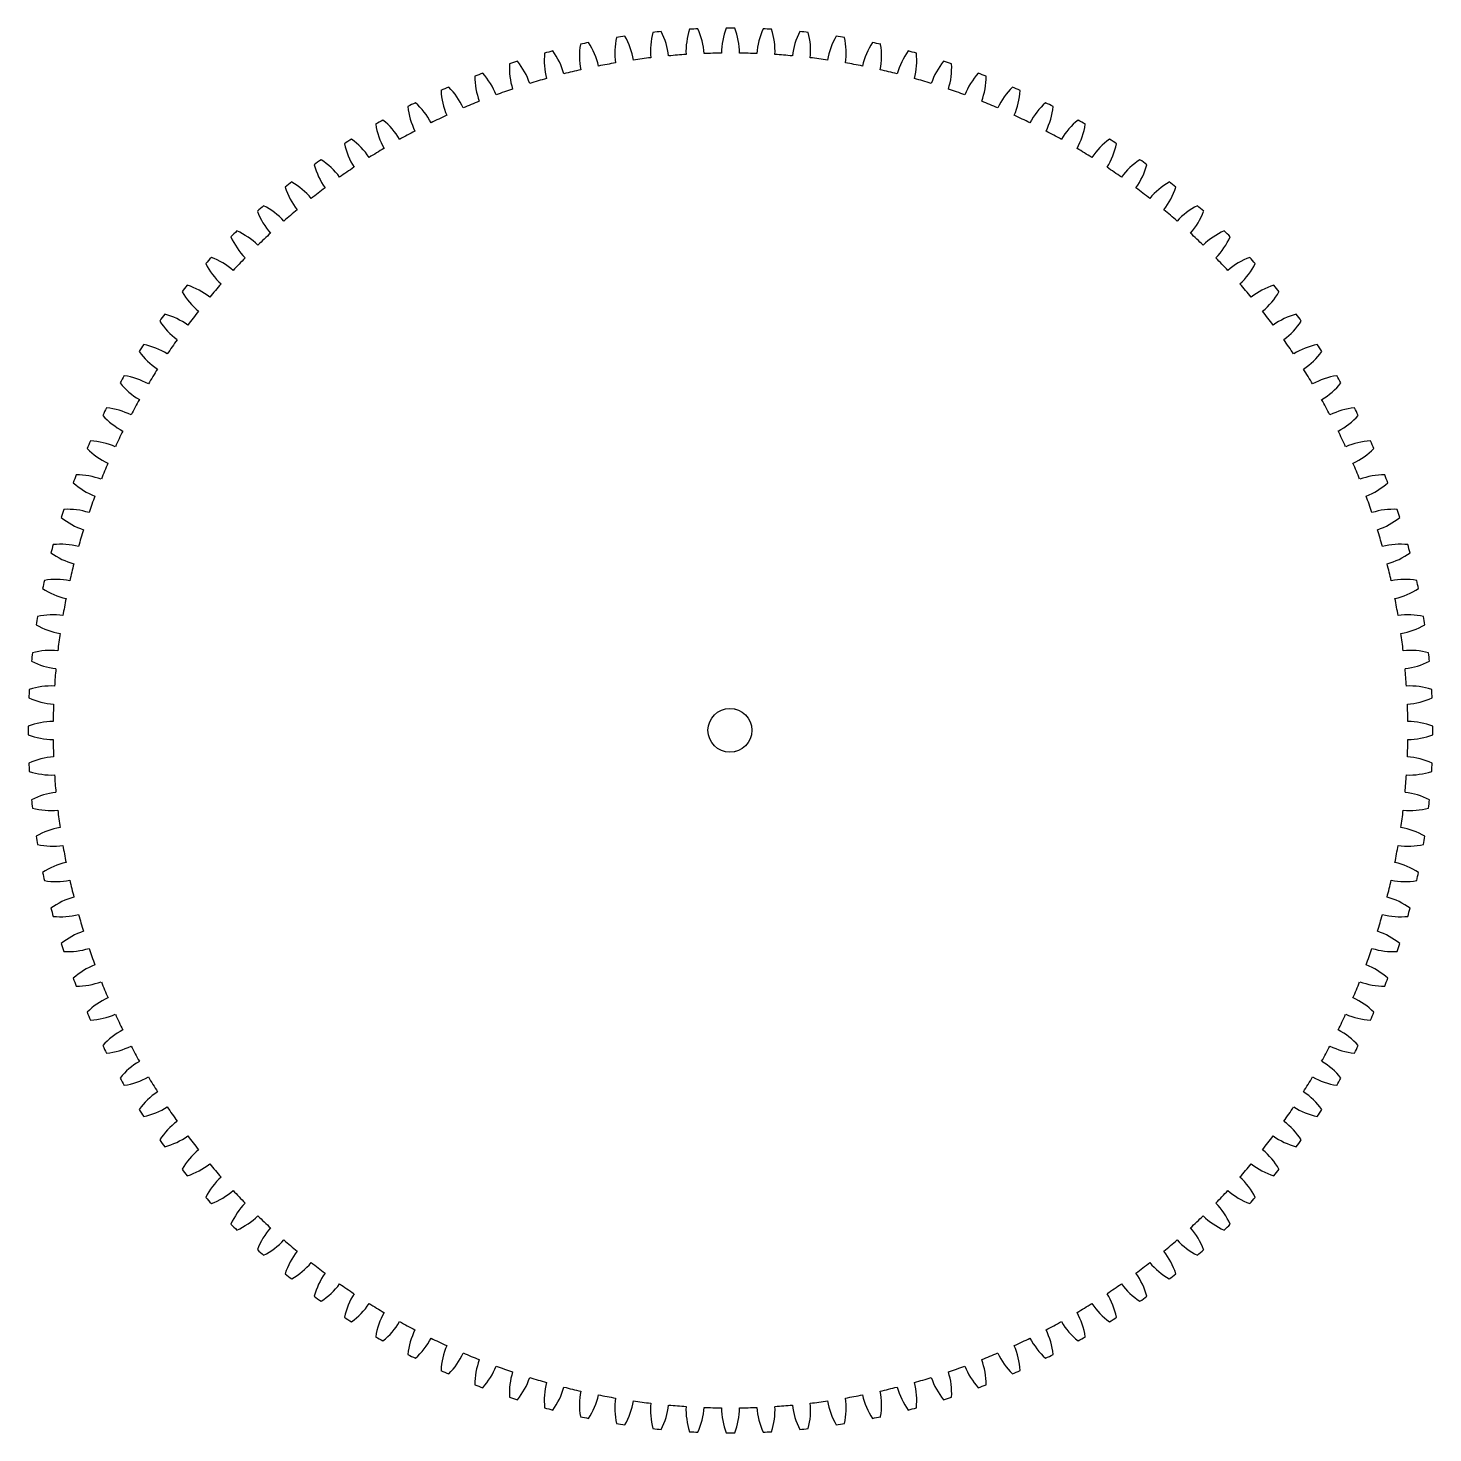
# Model space of a CAD drawing. Header units: millimetres. Extents: x 390 to 695, y 146 to 451.
import ezdxf

# ---------------------------------------------------------------- set-up
doc = ezdxf.new("R2010")
doc.units = ezdxf.units.MM

# ---------------------------------------------------------------- blocks, each defined once
blk = doc.blocks.new('*U10')
for centre, radius, start, end in [((-2.9, -13.59), 15.55, 68.8434, 89.3154), ((-149.78, 0), 152.5, 359.656, 0.344), ((-2.9, 13.59), 15.55, 270.6846, 291.1566)]:
    blk.add_arc(centre, radius, start, end)
blk = doc.blocks.new('*U11')
at = {"color": 0, "linetype": 'ByBlock', "lineweight": -2, "transparency": 16777216}
for p, rotation in [((-31.14, 146.51), 101.9999999999955), ((-23.43, 147.94), 98.99999999999554), ((-15.66, 148.96), 95.99999999999585), ((-7.84, 149.58), 92.99999999999618), ((0, 149.78), 89.99999999999623), ((7.84, 149.58), 86.99999999999633), ((15.66, 148.96), 83.99999999999663), ((23.43, 147.94), 80.99999999999685), ((31.14, 146.51), 77.99999999999692), ((-38.77, 144.68), 104.9999999999954), ((38.77, 144.68), 74.99999999999712), ((-46.29, 142.45), 107.9999999999953), ((46.29, 142.45), 71.9999999999972), ((-53.68, 139.84), 110.9999999999952), ((53.68, 139.84), 68.99999999999739), ((-60.92, 136.84), 113.9999999999952), ((60.92, 136.84), 65.99999999999758), ((-68, 133.46), 116.999999999995), ((68, 133.46), 62.99999999999766), ((-74.89, 129.72), 119.9999999999946), ((74.89, 129.72), 59.99999999999774), ((-81.58, 125.62), 122.9999999999944), ((81.58, 125.62), 56.99999999999769), ((-88.04, 121.18), 125.9999999999945), ((88.04, 121.18), 53.99999999999776), ((-94.26, 116.4), 128.9999999999944), ((94.26, 116.4), 50.99999999999784), ((-100.23, 111.31), 131.9999999999942), ((100.23, 111.31), 47.99999999999793), ((-105.91, 105.91), 134.9999999999941), ((105.91, 105.91), 44.99999999999799), ((-111.31, 100.23), 137.9999999999941), ((111.31, 100.23), 41.99999999999807), ((-116.4, 94.26), 140.999999999994), ((116.4, 94.26), 38.99999999999826), ((-121.18, 88.04), 143.9999999999939), ((121.18, 88.04), 35.99999999999845), ((-125.62, 81.58), 146.9999999999938), ((125.62, 81.58), 32.99999999999853), ((-129.72, 74.89), 149.9999999999937), ((129.72, 74.89), 29.99999999999862), ((-133.46, 68), 152.9999999999936), ((133.46, 68), 26.99999999999868), ((-136.84, 60.92), 155.9999999999937), ((136.84, 60.92), 23.99999999999876), ((-139.84, 53.68), 158.9999999999937), ((139.84, 53.68), 20.99999999999883), ((-142.45, 46.29), 161.9999999999937), ((142.45, 46.29), 17.99999999999902), ((-144.68, 38.77), 164.9999999999936), ((144.68, 38.77), 14.99999999999921), ((-146.51, 31.14), 167.9999999999934), ((146.51, 31.14), 11.99999999999928), ((-147.94, 23.43), 170.9999999999931), ((147.94, 23.43), 8.999999999999334), ((-148.96, 15.66), 173.9999999999927), ((148.96, 15.66), 5.99999999999954), ((-149.58, 7.84), 176.9999999999926), ((149.58, 7.84), 2.999999999999923), ((-149.78, 0), 180), ((-149.58, -7.84), 182.9999999999923), ((149.58, -7.84), 356.9999999999849), ((-148.96, -15.66), 185.9999999999919), ((148.96, -15.66), 353.9999999999852), ((-147.94, -23.43), 188.9999999999916), ((147.94, -23.43), 350.9999999999854), ((-146.51, -31.14), 191.9999999999915), ((146.51, -31.14), 347.9999999999855), ((-144.68, -38.77), 194.9999999999913), ((144.68, -38.77), 344.9999999999858), ((-142.45, -46.29), 197.9999999999912), ((142.45, -46.29), 341.999999999986), ((-139.84, -53.68), 200.9999999999912), ((139.84, -53.68), 338.9999999999862), ((-136.84, -60.92), 203.9999999999911), ((136.84, -60.92), 335.9999999999862), ((-133.46, -68), 206.999999999991), ((133.46, -68), 332.9999999999865), ((-129.72, -74.89), 209.9999999999909), ((129.72, -74.89), 329.9999999999869), ((-125.62, -81.58), 212.9999999999909), ((125.62, -81.58), 326.9999999999869), ((-121.18, -88.04), 215.9999999999909), ((121.18, -88.04), 323.9999999999868), ((-116.4, -94.26), 218.9999999999908), ((116.4, -94.26), 320.9999999999869), ((-111.31, -100.23), 221.9999999999907), ((111.31, -100.23), 317.999999999987), ((-105.91, -105.91), 224.9999999999906), ((105.91, -105.91), 314.999999999987), ((-100.23, -111.31), 227.9999999999905), ((100.23, -111.31), 311.9999999999872), ((-94.26, -116.4), 230.9999999999902), ((94.26, -116.4), 308.9999999999872), ((-88.04, -121.18), 233.9999999999899), ((88.04, -121.18), 305.999999999987), ((-81.58, -125.62), 236.9999999999898), ((81.58, -125.62), 302.999999999987), ((-74.89, -129.72), 239.9999999999897), ((74.89, -129.72), 299.9999999999871), ((-68, -133.46), 242.9999999999894), ((68, -133.46), 296.9999999999871), ((-60.92, -136.84), 245.9999999999891), ((60.92, -136.84), 293.9999999999872), ((-53.68, -139.84), 248.999999999989), ((53.68, -139.84), 290.9999999999873), ((-46.29, -142.45), 251.9999999999888), ((46.29, -142.45), 287.9999999999875), ((-38.77, -144.68), 254.9999999999887), ((38.77, -144.68), 284.9999999999877), ((-31.14, -146.51), 257.9999999999886), ((-23.43, -147.94), 260.9999999999886), ((-15.66, -148.96), 263.9999999999882), ((15.66, -148.96), 275.9999999999878), ((23.43, -147.94), 278.9999999999877), ((31.14, -146.51), 281.9999999999878), ((-7.84, -149.58), 266.9999999999881), ((0, -149.78), 269.9999999999879), ((7.84, -149.58), 272.9999999999879)]:
    blk.add_blockref('*U10', p, dxfattribs=dict(at, rotation=rotation))
blk.add_blockref('*U10', (149.78, 0), dxfattribs=at)
blk = doc.blocks.new('*U7')
blk.add_arc((89.53, -116.68), 147.08, 126.7646, 128.2354)
blk = doc.blocks.new('*U9')
at = {"color": 0, "linetype": 'ByBlock', "lineweight": -2, "transparency": 16777216}
for p, rotation in [((147.36, 197.31), 326.9999999999931), ((155.05, 197.71), 323.9999999999933), ((162.75, 197.71), 320.9999999999933), ((170.44, 197.31), 317.9999999999935), ((178.09, 196.51), 314.9999999999935), ((124.56, 193.7), 335.999999999993), ((132.09, 195.3), 332.999999999993), ((139.7, 196.51), 329.9999999999931), ((185.7, 195.3), 311.9999999999935), ((193.23, 193.7), 308.9999999999935), ((117.13, 191.71), 338.9999999999928), ((200.67, 191.71), 305.9999999999936), ((109.8, 189.33), 341.9999999999927), ((207.99, 189.33), 302.9999999999936), ((102.61, 186.57), 344.9999999999927), ((215.18, 186.57), 299.9999999999937), ((95.58, 183.44), 347.9999999999924), ((222.21, 183.44), 296.9999999999938), ((88.72, 179.94), 350.9999999999922), ((229.07, 179.94), 293.9999999999938), ((82.05, 176.09), 353.9999999999923), ((235.74, 176.09), 290.9999999999938), ((75.59, 171.9), 356.999999999992), ((242.2, 171.9), 287.9999999999939), ((248.43, 167.37), 284.999999999994), ((63.38, 162.53), 2.999999999999923), ((254.41, 162.53), 281.999999999994), ((57.66, 157.37), 5.999999999999783), ((260.13, 157.37), 278.999999999994), ((52.22, 151.93), 8.99999999999974), ((265.58, 151.93), 275.999999999994), ((47.06, 146.21), 11.99999999999971), ((270.73, 146.21), 272.999999999994), ((42.22, 140.22), 14.99999999999972), ((275.58, 140.22), 269.999999999994), ((37.69, 133.99), 17.99999999999968), ((280.1, 133.99), 266.9999999999941), ((33.5, 127.54), 20.99999999999961), ((284.29, 127.54), 263.9999999999942), ((29.65, 120.87), 23.99999999999952), ((288.14, 120.87), 260.9999999999943), ((26.15, 114.01), 26.99999999999952), ((291.64, 114.01), 257.9999999999943), ((23.02, 106.97), 29.99999999999957), ((294.77, 106.97), 254.9999999999942), ((20.26, 99.79), 32.99999999999956), ((297.53, 99.79), 251.9999999999943), ((17.88, 92.46), 35.99999999999948), ((299.91, 92.46), 248.9999999999944), ((15.89, 85.03), 38.99999999999945), ((301.9, 85.03), 245.9999999999944), ((14.29, 77.49), 41.99999999999939), ((303.5, 77.49), 242.9999999999945), ((13.08, 69.89), 44.9999999999993), ((304.71, 69.89), 239.9999999999946), ((12.28, 62.23), 47.99999999999928), ((305.51, 62.23), 236.9999999999947), ((11.88, 54.54), 50.99999999999915), ((305.92, 54.54), 233.9999999999948), ((11.88, 46.84), 53.99999999999905), ((305.92, 46.84), 230.9999999999949), ((12.28, 39.15), 56.99999999999898), ((305.51, 39.15), 227.999999999995), ((13.08, 31.5), 59.99999999999889), ((304.71, 31.5), 224.9999999999951), ((14.29, 23.89), 62.99999999999882), ((303.5, 23.89), 221.9999999999951), ((15.89, 16.36), 65.99999999999875), ((301.9, 16.36), 218.9999999999952), ((17.88, 8.92), 68.99999999999864), ((299.91, 8.92), 215.9999999999952), ((20.26, 1.6), 71.99999999999855), ((297.53, 1.6), 212.9999999999953), ((23.02, -5.59), 74.99999999999852), ((294.77, -5.59), 209.9999999999953), ((26.15, -12.62), 77.9999999999985), ((291.64, -12.62), 206.9999999999954), ((29.65, -19.48), 80.99999999999841), ((288.14, -19.48), 203.9999999999955), ((33.5, -26.15), 83.9999999999984), ((284.29, -26.15), 200.9999999999956), ((37.69, -32.61), 86.99999999999832), ((280.1, -32.61), 197.9999999999957), ((42.22, -38.84), 89.99999999999821), ((275.58, -38.84), 194.9999999999959), ((47.06, -44.82), 92.9999999999981), ((270.73, -44.82), 191.9999999999959), ((52.22, -50.54), 95.99999999999807), ((265.58, -50.54), 188.9999999999959), ((57.66, -55.99), 98.99999999999802), ((260.13, -55.99), 185.9999999999959), ((63.38, -61.14), 101.999999999998), ((254.41, -61.14), 182.999999999996), ((69.37, -65.99), 104.9999999999979), ((248.43, -65.99), 180), ((75.59, -70.51), 107.9999999999978), ((242.2, -70.51), 176.9999999999963), ((82.05, -74.7), 110.9999999999977), ((235.74, -74.7), 173.9999999999963), ((88.72, -78.55), 113.9999999999976), ((229.07, -78.55), 170.9999999999964), ((95.58, -82.05), 116.9999999999976), ((222.21, -82.05), 167.9999999999965), ((102.61, -85.18), 119.9999999999975), ((215.18, -85.18), 164.9999999999965), ((109.8, -87.94), 122.9999999999975), ((117.13, -90.32), 125.9999999999975), ((207.99, -87.94), 161.9999999999965), ((124.56, -92.31), 128.9999999999975), ((193.23, -92.31), 155.9999999999967), ((200.67, -90.32), 158.9999999999966), ((132.09, -93.91), 131.9999999999974), ((139.7, -95.12), 134.9999999999974), ((147.36, -95.92), 137.9999999999973), ((155.05, -96.33), 140.9999999999971), ((162.75, -96.33), 143.999999999997), ((170.44, -95.92), 146.999999999997), ((178.09, -95.12), 149.9999999999969), ((185.7, -93.91), 152.9999999999968)]:
    blk.add_blockref('*U7', p, dxfattribs=dict(at, rotation=rotation))
blk.add_blockref('*U7', (69.37, 167.37), dxfattribs=at)

msp = doc.modelspace()

# ---------------------------------------------------------------- linework, layer by layer
for radius in [4.77, 4.76]:
    msp.add_circle((542.22, 298.3), radius)

# ---------------------------------------------------------------- block references
for name, p in [('*U11', (542.35, 298.26)), ('*U9', (383.45, 247.57))]:
    msp.add_blockref(name, p)

doc.saveas('drawing.dxf')
